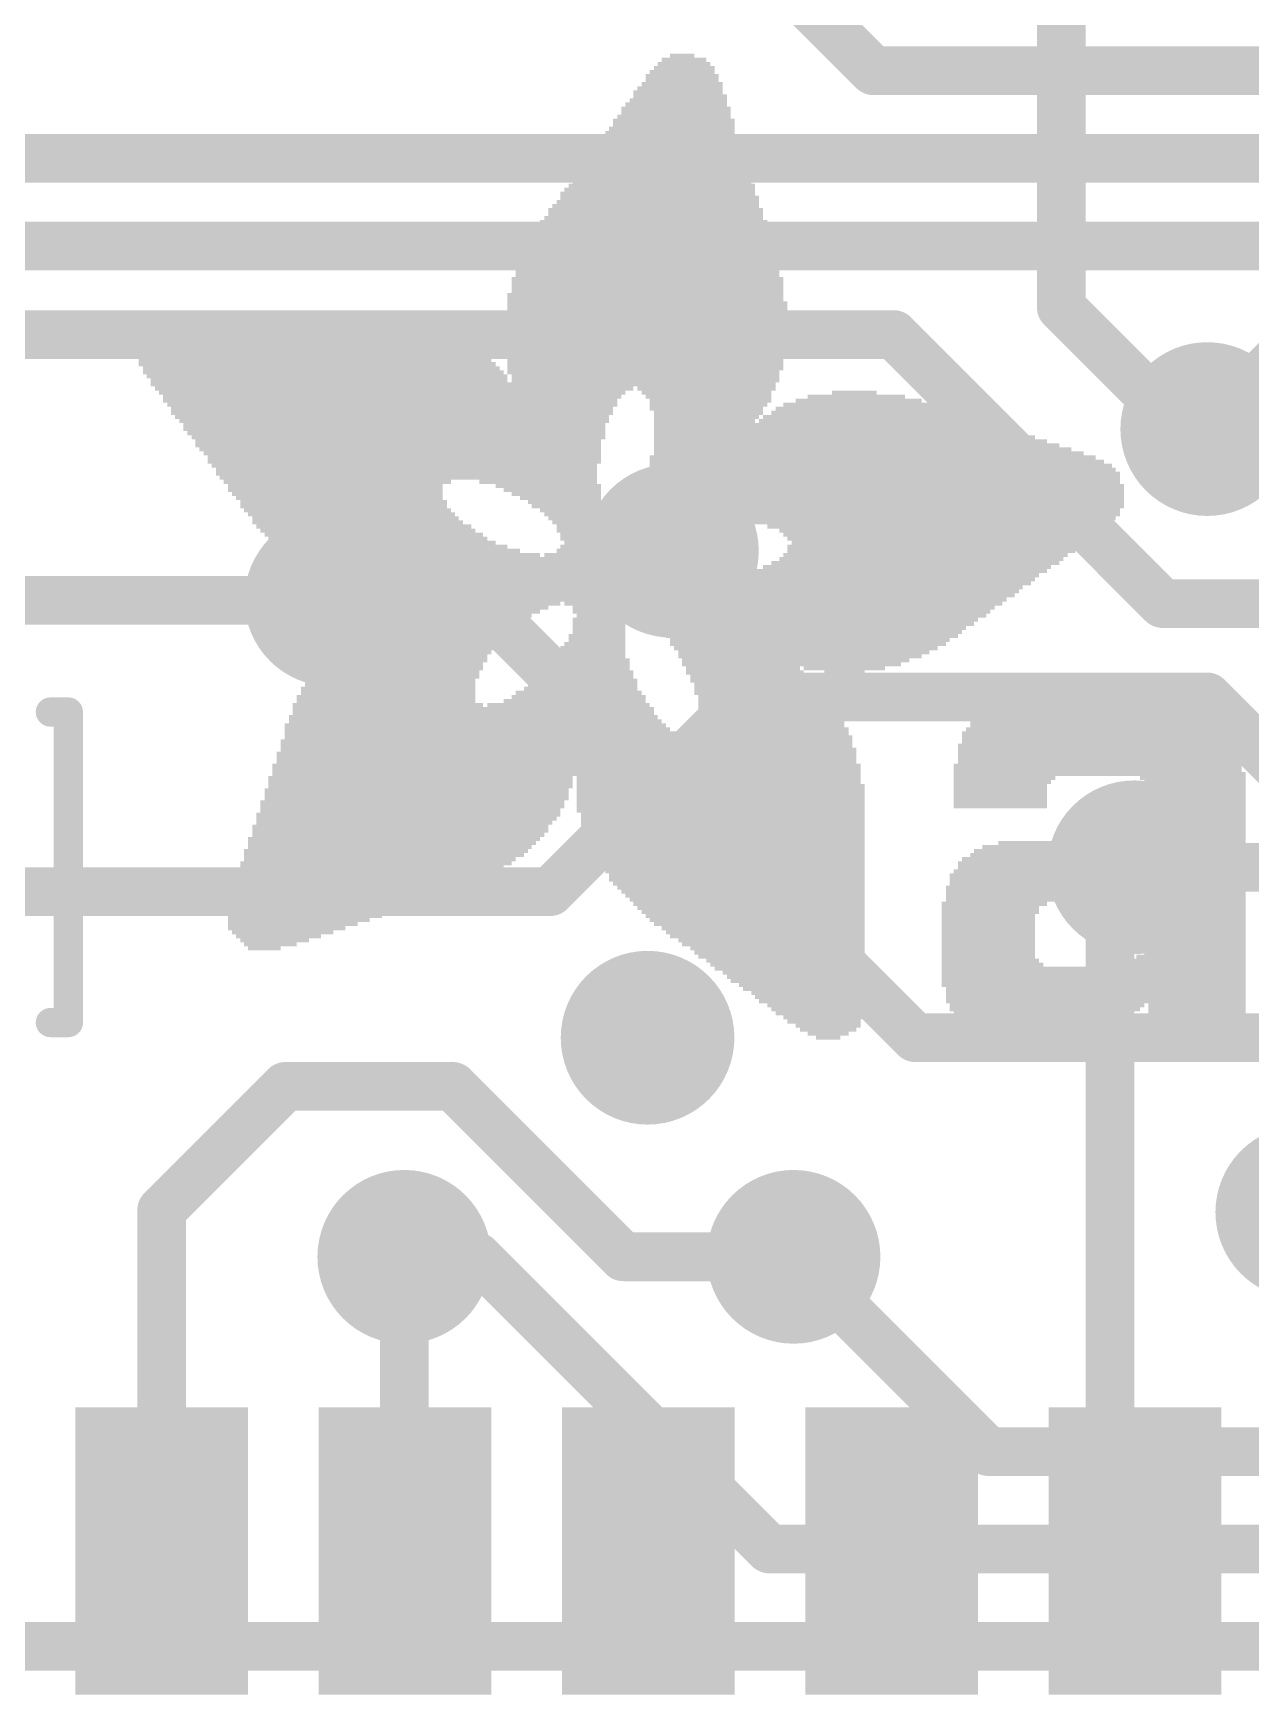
# Model space of a CAD drawing. Extents: x -3.3 to 68.7, y -0.1 to 53.5.
# Drawn here: x 10.76 to 17.12, y 30.74 to 39.4 of the extents above; entities that cross this region are included whole.
import ezdxf

# ---------------------------------------------------------------- set-up
doc = ezdxf.new("R2010")
doc.units = 0
for name, color, linetype in [('1', 12, 'CONTINUOUS'), ('16', 5, 'CONTINUOUS'), ('18', 3, 'CONTINUOUS'), ('200', 4, 'CONTINUOUS'), ('21', 40, 'CONTINUOUS')]:
    doc.layers.add(name, color=color, linetype=linetype)

# ---------------------------------------------------------------- blocks, each defined once
blk = doc.blocks.new('RECT')
blk.add_solid([(-0.5, -0.5), (0.5, -0.5), (-0.5, 0.5), (0.5, 0.5)])
blk = doc.blocks.new('ROUNDV')
at = {"const_width": 0.5}
blk.add_lwpolyline([(0, -0.25, 1), (0, 0.25, 1), (0, -0.25)], format="xyb", dxfattribs=at)

msp = doc.modelspace()

# ---------------------------------------------------------------- linework, layer by layer
at = {"layer": '1', "const_width": 0.254}
for points in [[(13.589, 40.767), (15.1488, 39.2072)], [(15.1488, 39.2072), (27.94, 39.2072)], [(5.093, 38.75), (35.2876, 38.75)], [(6.4158, 38.2928), (35.0264, 38.2928)], [(15.255, 37.831), (6.617, 37.831)], [(16.6584, 36.4276), (15.255, 37.831)], [(17.272, 37.719), (16.891, 37.338)], [(10.5682, 36.4452), (12.3228, 36.4452)], [(12.3228, 36.4452), (12.319, 36.449)], [(21.2304, 36.4276), (16.6584, 36.4276)], [(14.478, 35.941), (13.462, 34.925)], [(16.891, 35.941), (14.478, 35.941)], [(17.78, 35.052), (16.891, 35.941)], [(16.51, 35.052), (16.383, 34.925)], [(9.271, 34.925), (13.462, 34.925)], [(16.383, 34.925), (16.383, 31.6162)], [(12.0794, 33.909), (11.4338, 33.2634)], [(12.954, 33.909), (12.0794, 33.909)], [(13.843, 33.02), (12.954, 33.909)], [(11.4338, 31.4854), (11.4338, 33.2634)], [(12.7, 33.02), (12.7, 31.4892)], [(14.732, 33.02), (13.843, 33.02)], [(16.383, 31.6162), (16.5138, 31.4854)], [(12.7, 31.4892), (12.7038, 31.4854)]]:
    msp.add_lwpolyline(points, dxfattribs=at)
at = {"layer": '1', "const_width": 0.127}
for points in [[(15.1488, 39.2707, 1), (15.1488, 39.1437)], [(15.1039, 39.1623, 1), (15.1937, 39.2521)], [(15.2999, 37.8759, 1), (15.2101, 37.7861)], [(15.255, 37.7675, 1), (15.255, 37.8945)], [(16.8461, 37.3829, 1), (16.9359, 37.2931)], [(12.3639, 36.4939, 1), (12.2741, 36.4041)], [(12.2779, 36.4003, 1), (12.3677, 36.4901)], [(12.3228, 36.3817, 1), (12.3228, 36.5087)], [(16.6584, 36.4911, 1), (16.6584, 36.3641)], [(16.6135, 36.3827, 1), (16.7033, 36.4725)], [(14.478, 36.0045, 1), (14.478, 35.8775)], [(14.5229, 35.8961, 1), (14.4331, 35.9859)], [(16.9359, 35.9859, 1), (16.8461, 35.8961)], [(16.891, 35.8775, 1), (16.891, 36.0045)], [(16.5549, 35.0071, 1), (16.4651, 35.0969)], [(13.4171, 34.9699, 1), (13.5069, 34.8801)], [(13.462, 34.8615, 1), (13.462, 34.9885)], [(16.4465, 34.925, 1), (16.3195, 34.925)], [(16.3381, 34.9699, 1), (16.4279, 34.8801)], [(12.0794, 33.9725, 1), (12.0794, 33.8455)], [(12.1243, 33.8641, 1), (12.0345, 33.9539)], [(12.9989, 33.9539, 1), (12.9091, 33.8641)], [(12.954, 33.8455, 1), (12.954, 33.9725)], [(11.4973, 33.2634, 1), (11.3703, 33.2634)], [(11.3889, 33.3083, 1), (11.4787, 33.2185)], [(12.7635, 33.02, 1), (12.6365, 33.02)], [(13.843, 33.0835, 1), (13.843, 32.9565)], [(13.7981, 32.9751, 1), (13.8879, 33.0649)], [(14.732, 32.9565, 1), (14.732, 33.0835)], [(16.4279, 31.6611, 1), (16.3381, 31.5713)], [(16.3195, 31.6162, 1), (16.4465, 31.6162)], [(12.7449, 31.5341, 1), (12.6551, 31.4443)], [(12.6365, 31.4892, 1), (12.7635, 31.4892)], [(12.6589, 31.4405, 1), (12.7487, 31.5303)], [(16.4689, 31.4405, 1), (16.5587, 31.5303)], [(11.3703, 31.4854, 1), (11.4973, 31.4854)]]:
    msp.add_lwpolyline(points, format="xyb", dxfattribs=at)
at = {"layer": '16', "const_width": 0.254}
for points in [[(16.129, 37.973), (16.129, 40.386)], [(16.764, 37.338), (16.129, 37.973)], [(16.891, 37.338), (16.764, 37.338)], [(12.446, 36.322), (12.319, 36.449)], [(12.446, 36.322), (13.208, 36.322)], [(15.367, 34.163), (13.208, 36.322)], [(17.526, 35.052), (16.51, 35.052)], [(42.672, 34.163), (15.367, 34.163)], [(13.081, 33.02), (12.7, 33.02)], [(14.605, 31.496), (13.081, 33.02)], [(15.748, 32.004), (14.732, 33.02)], [(21.971, 32.004), (15.748, 32.004)], [(22.225, 31.496), (14.605, 31.496)], [(21.844, 30.988), (10.541, 30.988)]]:
    msp.add_lwpolyline(points, dxfattribs=at)
at = {"layer": '16', "const_width": 0.127}
for points in [[(16.1739, 38.0179, 1), (16.0841, 37.9281)], [(16.0655, 37.973, 1), (16.1925, 37.973)], [(16.764, 37.4015, 1), (16.764, 37.2745)], [(16.7191, 37.2931, 1), (16.8089, 37.3829)], [(16.891, 37.2745, 1), (16.891, 37.4015)], [(12.3639, 36.4939, 1), (12.2741, 36.4041)], [(12.446, 36.3855, 1), (12.446, 36.2585)], [(12.4011, 36.2771, 1), (12.4909, 36.3669)], [(13.2529, 36.3669, 1), (13.1631, 36.2771)], [(13.208, 36.2585, 1), (13.208, 36.3855)], [(16.51, 35.1155, 1), (16.51, 34.9885)], [(15.367, 34.2265, 1), (15.367, 34.0995)], [(15.3221, 34.1181, 1), (15.4119, 34.2079)], [(12.7, 33.0835, 1), (12.7, 32.9565)], [(13.1259, 33.0649, 1), (13.0361, 32.9751)], [(13.081, 32.9565, 1), (13.081, 33.0835)], [(14.7769, 33.0649, 1), (14.6871, 32.9751)], [(15.748, 32.0675, 1), (15.748, 31.9405)], [(15.7031, 31.9591, 1), (15.7929, 32.0489)], [(14.605, 31.5595, 1), (14.605, 31.4325)], [(14.5601, 31.4511, 1), (14.6499, 31.5409)]]:
    msp.add_lwpolyline(points, format="xyb", dxfattribs=at)
at = {"layer": '21', "const_width": 0.1524}
for points in [[(10.853, 35.862), (10.947, 35.862)], [(10.947, 35.862), (10.947, 34.242)], [(10.947, 34.242), (10.853, 34.242)]]:
    msp.add_lwpolyline(points, dxfattribs=at)
at = {"layer": '21', "const_width": 0.0762}
for points in [[(10.853, 35.9001, 1), (10.853, 35.8239)], [(10.9851, 35.862, 1), (10.9089, 35.862)], [(10.947, 35.8239, 1), (10.947, 35.9001)], [(10.853, 34.2801, 1), (10.853, 34.2039)], [(10.9089, 34.242, 1), (10.9851, 34.242)], [(10.947, 34.2039, 1), (10.947, 34.2801)]]:
    msp.add_lwpolyline(points, format="xyb", dxfattribs=at)

# ---------------------------------------------------------------- block references
at = {"layer": '1', "xscale": 1.5, "yscale": 0.9, "rotation": 90}
for p in [(11.4338, 31.4854), (12.7038, 31.4854), (13.9738, 31.4854), (15.2438, 31.4854), (16.5138, 31.4854)]:
    msp.add_blockref('RECT', p, dxfattribs=at)
at = {"layer": '18', "xscale": 0.9064, "yscale": 0.9064}
for p in [(16.891, 37.338), (16.891, 37.338), (14.097, 36.703), (14.097, 36.703), (12.319, 36.449), (12.319, 36.449), (16.51, 35.052), (16.51, 35.052), (13.97, 34.163), (13.97, 34.163), (17.3871, 33.2526), (17.3871, 33.2526), (12.7, 33.02), (12.7, 33.02), (14.732, 33.02), (14.732, 33.02)]:
    msp.add_blockref('ROUNDV', p, dxfattribs=at)
at = {"layer": '200'}
for p, xscale, yscale in [((14.1605, 39.2642), 0.2337, 0.0211), ((14.1503, 39.2853), 0.127, 0.0211), ((14.1503, 39.1795), 0.381, 0.0213), ((14.1503, 39.2007), 0.3404, 0.0211), ((14.1618, 39.2218), 0.3175, 0.0211), ((14.1605, 39.243), 0.2743, 0.0213), ((14.1288, 39.0948), 0.4648, 0.0211), ((14.1389, 39.116), 0.4445, 0.0213), ((14.1503, 39.1372), 0.4216, 0.0211), ((14.1503, 39.1583), 0.381, 0.0211), ((14.1186, 39.0102), 0.5715, 0.0211), ((14.1186, 39.0313), 0.5309, 0.0211), ((14.13, 39.0525), 0.508, 0.0213), ((14.1402, 39.0737), 0.4877, 0.0211), ((14.1072, 38.9467), 0.635, 0.0211), ((14.1072, 38.9255), 0.635, 0.0213), ((14.1084, 38.9678), 0.5918, 0.0211), ((14.1186, 38.989), 0.5715, 0.0213), ((14.0868, 38.862), 0.7214, 0.0213), ((14.0868, 38.8408), 0.7214, 0.0211), ((14.0868, 38.8832), 0.6756, 0.0211), ((14.097, 38.9043), 0.6553, 0.0211), ((14.0653, 38.735), 0.8458, 0.0213), ((14.0653, 38.7562), 0.8052, 0.0211), ((14.0767, 38.7985), 0.7823, 0.0213), ((14.0767, 38.7773), 0.7823, 0.0211), ((14.0767, 38.8197), 0.7417, 0.0211), ((14.0449, 38.6503), 0.9322, 0.0211), ((14.0551, 38.6715), 0.9119, 0.0213), ((14.0551, 38.7138), 0.8661, 0.0211), ((14.0551, 38.6927), 0.8661, 0.0211), ((14.0233, 38.5657), 1.016, 0.0211), ((14.0335, 38.5868), 0.9957, 0.0211), ((14.0449, 38.608), 0.9728, 0.0213), ((14.0449, 38.6292), 0.9322, 0.0211), ((14.0119, 38.481), 1.1201, 0.0213), ((14.0119, 38.5022), 1.0795, 0.0211), ((14.0233, 38.5233), 1.0566, 0.0211), ((14.0335, 38.5445), 1.0363, 0.0213), ((14.0018, 38.4175), 1.1862, 0.0213), ((14.0018, 38.3963), 1.1862, 0.0211), ((14.0018, 38.4387), 1.1405, 0.0211), ((14.0119, 38.4598), 1.1201, 0.0211), ((13.9802, 38.3117), 1.27, 0.0211), ((13.9903, 38.354), 1.2497, 0.0213), ((13.9903, 38.3328), 1.2497, 0.0211), ((13.9916, 38.3752), 1.2065, 0.0211), ((13.9713, 38.227), 1.3335, 0.0213), ((13.9814, 38.2693), 1.3132, 0.0211), ((13.9814, 38.2482), 1.3132, 0.0211), ((13.9802, 38.2905), 1.27, 0.0213), ((13.97, 38.1635), 1.3767, 0.0213), ((13.97, 38.1423), 1.3767, 0.0211), ((13.9814, 38.2058), 1.3538, 0.0211), ((13.9814, 38.1847), 1.3538, 0.0211), ((13.97, 38.1212), 1.4173, 0.0211), ((13.97, 38.1), 1.4173, 0.0213), ((13.97, 38.0788), 1.4173, 0.0211), ((13.97, 38.0577), 1.4173, 0.0211), ((13.9586, 38.0365), 1.4402, 0.0213), ((13.9586, 38.0153), 1.4402, 0.0211), ((13.9687, 37.9942), 1.4605, 0.0211), ((13.9687, 37.973), 1.4605, 0.0213), ((12.1183, 37.8672), 1.524, 0.0211), ((12.0968, 37.8883), 1.4402, 0.0211), ((12.0764, 37.9095), 1.3538, 0.0213), ((12.0333, 37.9307), 1.1862, 0.0211), ((13.9586, 37.9307), 1.4808, 0.0211), ((13.9586, 37.9095), 1.4808, 0.0213), ((13.9586, 37.8883), 1.4808, 0.0211), ((13.9586, 37.8672), 1.4808, 0.0211), ((13.9687, 37.9518), 1.4605, 0.0211), ((12.1818, 37.7825), 1.7374, 0.0213), ((12.1603, 37.8037), 1.6942, 0.0211), ((12.1399, 37.846), 1.6078, 0.0213), ((12.1603, 37.8248), 1.6485, 0.0211), ((13.9586, 37.846), 1.4808, 0.0213), ((13.9586, 37.8248), 1.4808, 0.0211), ((13.9586, 37.8037), 1.4808, 0.0211), ((13.9586, 37.7825), 1.4808, 0.0213), ((12.192, 37.7613), 1.7577, 0.0211), ((12.2123, 37.7402), 1.7983, 0.0211), ((12.2238, 37.719), 1.8212, 0.0213), ((12.2339, 37.6978), 1.8415, 0.0211), ((13.9484, 37.7613), 1.4605, 0.0211), ((13.9484, 37.7402), 1.4605, 0.0211), ((13.9586, 37.719), 1.4402, 0.0213), ((13.9586, 37.6978), 1.4402, 0.0211), ((12.2453, 37.6767), 1.8644, 0.0211), ((12.2669, 37.6555), 1.8618, 0.0213), ((12.2771, 37.6343), 1.8821, 0.0211), ((12.2974, 37.6132), 1.8821, 0.0211), ((13.9586, 37.6767), 1.4402, 0.0211), ((13.9586, 37.6555), 1.4402, 0.0213), ((13.9484, 37.6343), 1.4199, 0.0211), ((13.9598, 37.6132), 1.397, 0.0211), ((13.0073, 37.5708), 3.2614, 0.0211), ((12.3076, 37.592), 1.8618, 0.0213), ((12.6479, 37.5497), 2.4968, 0.0211), ((12.6365, 37.5285), 2.4333, 0.0213), ((13.9598, 37.592), 1.397, 0.0213), ((14.2773, 37.5497), 0.7214, 0.0211), ((14.2773, 37.5285), 0.6756, 0.0213), ((15.0495, 37.5285), 0.2337, 0.0213), ((12.6365, 37.5073), 2.3927, 0.0211), ((12.6263, 37.4862), 2.3724, 0.0211), ((12.6378, 37.465), 2.3495, 0.0213), ((12.6365, 37.4438), 2.3063, 0.0211), ((14.2875, 37.5073), 0.6553, 0.0211), ((14.2977, 37.4862), 0.635, 0.0211), ((14.2875, 37.465), 0.6147, 0.0213), ((14.2761, 37.4438), 0.5918, 0.0211), ((15.0825, 37.4438), 0.889, 0.0211), ((15.0711, 37.465), 0.7849, 0.0213), ((15.0711, 37.4862), 0.6579, 0.0211), ((15.0597, 37.5073), 0.508, 0.0211), ((12.6365, 37.4227), 2.3063, 0.0211), ((12.6365, 37.4015), 2.2657, 0.0213), ((12.6479, 37.3803), 2.2428, 0.0211), ((12.6479, 37.3592), 2.2022, 0.0211), ((14.2875, 37.4227), 0.569, 0.0211), ((14.2773, 37.4015), 0.5486, 0.0213), ((14.2672, 37.3803), 0.5283, 0.0211), ((14.892, 37.3592), 1.778, 0.0211), ((15.1346, 37.3803), 1.1659, 0.0211), ((15.113, 37.4015), 1.082, 0.0213), ((15.1028, 37.4227), 0.9754, 0.0211), ((12.6479, 37.338), 2.2022, 0.0213), ((12.6581, 37.3168), 2.1819, 0.0211), ((12.6695, 37.2957), 2.159, 0.0211), ((12.6683, 37.2745), 2.1158, 0.0213), ((14.9339, 37.338), 1.8618, 0.0213), ((14.9657, 37.3168), 1.9253, 0.0211), ((14.9974, 37.2957), 1.9888, 0.0211), ((15.0292, 37.2745), 2.0523, 0.0213), ((12.6683, 37.2533), 2.1158, 0.0211), ((12.6784, 37.2322), 2.0955, 0.0211), ((12.6898, 37.211), 2.0726, 0.0213), ((12.7, 37.1898), 2.0523, 0.0211), ((15.1448, 37.1898), 2.3292, 0.0211), ((15.0609, 37.2533), 2.1158, 0.0211), ((15.0927, 37.2322), 2.1793, 0.0211), ((15.1244, 37.211), 2.2428, 0.0213), ((12.7, 37.1687), 2.0523, 0.0211), ((12.7, 37.1475), 2.0117, 0.0213), ((12.7114, 37.1263), 1.9888, 0.0211), ((12.7114, 37.1052), 1.9888, 0.0211), ((15.1663, 37.1687), 2.3724, 0.0211), ((15.1867, 37.1475), 2.413, 0.0213), ((15.1968, 37.1263), 2.4333, 0.0211), ((15.2083, 37.1052), 2.4562, 0.0211), ((12.7216, 37.084), 1.9685, 0.0213), ((12.3508, 37.0628), 1.1862, 0.0211), ((12.3406, 37.0417), 1.1201, 0.0211), ((12.3406, 37.0205), 1.1201, 0.0213), ((13.3985, 37.0628), 0.6147, 0.0211), ((13.4518, 37.0417), 0.5486, 0.0211), ((13.4722, 37.0205), 0.508, 0.0213), ((15.1981, 37.0205), 2.5171, 0.0213), ((15.1981, 37.084), 2.4765, 0.0213), ((15.1981, 37.0628), 2.4765, 0.0211), ((15.2083, 37.0417), 2.4968, 0.0211), ((12.3508, 36.9993), 1.0998, 0.0211), ((12.3609, 36.9782), 1.0795, 0.0211), ((12.3838, 36.957), 1.0795, 0.0213), ((12.3838, 36.9358), 1.0795, 0.0211), ((12.4041, 36.9147), 1.0795, 0.0211), ((13.4938, 36.9993), 0.4648, 0.0211), ((13.5153, 36.9782), 0.4216, 0.0211), ((13.5357, 36.957), 0.381, 0.0213), ((13.5572, 36.9358), 0.3835, 0.0211), ((13.5788, 36.9147), 0.3404, 0.0211), ((15.1562, 36.9147), 2.5603, 0.0211), ((15.1765, 36.9358), 2.5603, 0.0211), ((15.1867, 36.9782), 2.54, 0.0211), ((15.1867, 36.957), 2.54, 0.0213), ((15.1981, 36.9993), 2.5171, 0.0211), ((12.4244, 36.8935), 1.0795, 0.0213), ((12.446, 36.8723), 1.077, 0.0211), ((12.4574, 36.8512), 1.0998, 0.0211), ((12.4892, 36.83), 1.1227, 0.0213), ((13.6004, 36.8935), 0.3378, 0.0213), ((13.6208, 36.8723), 0.3378, 0.0211), ((14.9327, 36.8512), 2.921, 0.0211), ((13.9281, 36.83), 0.8661, 0.0213), ((15.1232, 36.8723), 2.5806, 0.0211), ((15.1562, 36.8935), 2.5603, 0.0213), ((15.4838, 36.83), 1.778, 0.0213), ((12.5095, 36.8088), 1.1227, 0.0211), ((12.5412, 36.7877), 1.1405, 0.0211), ((12.5628, 36.7665), 1.143, 0.0213), ((12.5844, 36.7453), 1.1862, 0.0211), ((13.876, 36.8088), 0.762, 0.0211), ((13.8544, 36.7877), 0.6782, 0.0211), ((13.8328, 36.7665), 0.635, 0.0213), ((13.8214, 36.7453), 0.5715, 0.0211), ((15.5054, 36.8088), 1.6942, 0.0211), ((15.494, 36.7877), 1.6307, 0.0211), ((15.4927, 36.7665), 1.5875, 0.0213), ((15.494, 36.7453), 1.5443, 0.0211), ((12.6251, 36.7242), 1.2268, 0.0211), ((12.6695, 36.703), 1.27, 0.0213), ((12.7317, 36.6818), 1.3538, 0.0211), ((13.0607, 36.6607), 1.9253, 0.0211), ((13.7376, 36.6818), 0.6121, 0.0211), ((13.7808, 36.703), 0.5715, 0.0213), ((13.8011, 36.7242), 0.5715, 0.0211), ((15.3988, 36.6607), 1.4808, 0.0211), ((15.4203, 36.6818), 1.4834, 0.0211), ((15.4508, 36.703), 1.5037, 0.0213), ((15.4623, 36.7242), 1.5265, 0.0211), ((13.0708, 36.6395), 1.905, 0.0213), ((13.0912, 36.6183), 1.905, 0.0211), ((13.114, 36.5972), 1.905, 0.0211), ((13.1547, 36.576), 1.905, 0.0213), ((15.2298, 36.576), 1.5646, 0.0213), ((15.2933, 36.5972), 1.524, 0.0211), ((15.3238, 36.6183), 1.5037, 0.0211), ((15.367, 36.6395), 1.5037, 0.0213), ((13.2194, 36.5548), 1.9888, 0.0211), ((14.1186, 36.5337), 3.7059, 0.0211), ((14.1186, 36.5125), 3.6195, 0.0213), ((14.13, 36.4913), 3.556, 0.0211), ((15.1562, 36.5548), 1.6713, 0.0211), ((14.1503, 36.4702), 3.4696, 0.0211), ((14.1618, 36.449), 3.3655, 0.0213), ((13.0391, 36.4067), 0.8255, 0.0211), ((13.1026, 36.4278), 0.8255, 0.0211), ((14.6787, 36.4278), 2.286, 0.0211), ((14.6799, 36.4067), 2.2022, 0.0211), ((12.8803, 36.322), 0.8484, 0.0213), ((12.9121, 36.3432), 0.8255, 0.0211), ((12.954, 36.3643), 0.823, 0.0211), ((12.9959, 36.3855), 0.8255, 0.0213), ((14.6685, 36.3855), 2.1793, 0.0213), ((13.7274, 36.3432), 0.2972, 0.0211), ((13.716, 36.322), 0.2743, 0.0213), ((13.7477, 36.3643), 0.2972, 0.0211), ((14.8273, 36.3643), 1.8212, 0.0211), ((14.8273, 36.3432), 1.7348, 0.0211), ((14.8387, 36.322), 1.6713, 0.0213), ((12.7851, 36.2373), 0.8661, 0.0211), ((12.8054, 36.2585), 0.8661, 0.0213), ((12.8384, 36.2797), 0.8458, 0.0211), ((12.8588, 36.3008), 0.8458, 0.0211), ((13.7058, 36.2585), 0.2946, 0.0213), ((13.7058, 36.2373), 0.2946, 0.0211), ((13.716, 36.3008), 0.2743, 0.0211), ((13.716, 36.2797), 0.2743, 0.0211), ((14.8273, 36.3008), 1.6078, 0.0211), ((14.8273, 36.2797), 1.5672, 0.0211), ((14.8285, 36.2585), 1.524, 0.0213), ((14.8171, 36.2373), 1.4605, 0.0211), ((12.7114, 36.1527), 0.8458, 0.0211), ((12.7216, 36.1738), 0.8661, 0.0211), ((12.7432, 36.195), 0.8687, 0.0213), ((12.7635, 36.2162), 0.8687, 0.0211), ((13.6741, 36.1527), 0.3581, 0.0211), ((13.6843, 36.195), 0.3378, 0.0213), ((13.6843, 36.1738), 0.3378, 0.0211), ((13.6944, 36.2162), 0.3175, 0.0211), ((14.8069, 36.2162), 1.4402, 0.0211), ((14.7955, 36.195), 1.3767, 0.0213), ((14.7853, 36.1738), 1.3106, 0.0211), ((14.765, 36.1527), 1.27, 0.0211), ((12.6467, 36.0468), 0.889, 0.0211), ((12.6683, 36.0892), 0.8865, 0.0211), ((12.6581, 36.068), 0.8661, 0.0213), ((12.6784, 36.1103), 0.8661, 0.0211), ((12.7, 36.1315), 0.8687, 0.0213), ((13.6423, 36.0468), 0.508, 0.0211), ((13.6525, 36.068), 0.4877, 0.0213), ((13.6538, 36.0892), 0.4445, 0.0211), ((13.6639, 36.1103), 0.4242, 0.0211), ((13.6741, 36.1315), 0.4039, 0.0213), ((14.7434, 36.1315), 1.1862, 0.0213), ((14.7218, 36.1103), 1.143, 0.0211), ((14.4678, 36.0892), 0.5944, 0.0211), ((14.478, 36.068), 0.6147, 0.0213), ((14.4996, 36.0468), 0.6121, 0.0211), ((14.9974, 36.0892), 0.4242, 0.0211), ((14.9974, 36.068), 0.2108, 0.0213), ((12.6162, 35.9833), 0.9093, 0.0211), ((12.6162, 35.9622), 0.9093, 0.0211), ((12.6263, 36.0045), 0.889, 0.0213), ((12.6365, 36.0257), 0.8687, 0.0211), ((13.6106, 35.9622), 0.6579, 0.0211), ((13.6208, 35.9833), 0.5918, 0.0211), ((13.6309, 36.0045), 0.5715, 0.0213), ((13.6411, 36.0257), 0.5512, 0.0211), ((14.5098, 36.0257), 0.6325, 0.0211), ((14.5313, 36.0045), 0.635, 0.0213), ((14.5415, 35.9833), 0.6553, 0.0211), ((14.5529, 35.9622), 0.6782, 0.0211), ((12.6149, 35.8987), 0.9931, 0.0211), ((13.0607, 35.8775), 1.8847, 0.0213), ((12.6048, 35.941), 0.9322, 0.0213), ((12.6048, 35.9198), 0.9322, 0.0211), ((13.5572, 35.8987), 0.8458, 0.0211), ((13.589, 35.9198), 0.7417, 0.0211), ((13.6106, 35.941), 0.6985, 0.0213), ((14.5732, 35.941), 0.6782, 0.0213), ((14.5834, 35.9198), 0.6985, 0.0211), ((14.5834, 35.8987), 0.6985, 0.0211), ((14.5936, 35.8775), 0.7188, 0.0213), ((16.3195, 35.8775), 1.1633, 0.0213), ((16.3309, 35.8987), 1.0592, 0.0211), ((16.3093, 35.9198), 0.8026, 0.0211), ((13.0708, 35.7928), 1.9914, 0.0211), ((13.0708, 35.814), 1.9456, 0.0213), ((13.0607, 35.8352), 1.9253, 0.0211), ((13.0607, 35.8563), 1.8847, 0.0211), ((14.605, 35.8563), 0.7417, 0.0211), ((14.605, 35.8352), 0.7417, 0.0211), ((14.6152, 35.814), 0.762, 0.0213), ((14.6152, 35.7928), 0.762, 0.0211), ((16.3208, 35.814), 1.3335, 0.0213), ((16.3309, 35.7928), 1.3538, 0.0211), ((16.3195, 35.8352), 1.2903, 0.0211), ((16.3309, 35.8563), 1.2268, 0.0211), ((13.5471, 35.7082), 2.9845, 0.0211), ((13.081, 35.7717), 2.0117, 0.0211), ((13.5572, 35.7293), 2.9642, 0.0211), ((13.1026, 35.7505), 2.0549, 0.0213), ((14.6164, 35.7505), 0.8052, 0.0213), ((14.6266, 35.7717), 0.7849, 0.0211), ((16.3309, 35.7293), 1.4402, 0.0211), ((16.3309, 35.7082), 1.4402, 0.0211), ((16.3195, 35.7505), 1.4173, 0.0213), ((16.3297, 35.7717), 1.397, 0.0211), ((13.5471, 35.6447), 3.0251, 0.0211), ((13.5471, 35.6235), 3.0251, 0.0213), ((13.5572, 35.6658), 3.0048, 0.0211), ((13.5471, 35.687), 2.9845, 0.0213), ((16.3208, 35.687), 1.4605, 0.0213), ((16.3309, 35.6658), 1.4808, 0.0211), ((16.3309, 35.6447), 1.4808, 0.0211), ((16.3309, 35.6235), 1.4808, 0.0213), ((13.5471, 35.5812), 3.0709, 0.0211), ((13.5471, 35.56), 3.0709, 0.0213), ((13.5471, 35.5388), 3.0709, 0.0211), ((13.5471, 35.6023), 3.0251, 0.0211), ((16.3195, 35.5812), 1.5037, 0.0211), ((16.3195, 35.56), 1.5037, 0.0213), ((16.3297, 35.5388), 1.524, 0.0211), ((16.3309, 35.6023), 1.4808, 0.0211), ((12.7648, 35.4542), 1.5875, 0.0211), ((12.7851, 35.5177), 1.5875, 0.0211), ((12.7851, 35.4965), 1.5875, 0.0213), ((12.7851, 35.4753), 1.5875, 0.0211), ((14.3408, 35.5177), 1.4834, 0.0211), ((14.3408, 35.4965), 1.4834, 0.0213), ((14.351, 35.4753), 1.5037, 0.0211), ((14.351, 35.4542), 1.5037, 0.0211), ((15.8331, 35.5177), 0.5309, 0.0211), ((15.8217, 35.4965), 0.508, 0.0213), ((15.8115, 35.4753), 0.4877, 0.0211), ((15.8115, 35.4542), 0.4877, 0.0211), ((16.8161, 35.5177), 0.5512, 0.0211), ((16.8275, 35.4965), 0.5283, 0.0213), ((16.8275, 35.4753), 0.5283, 0.0211), ((16.8377, 35.4542), 0.508, 0.0211), ((12.7419, 35.3907), 1.5875, 0.0211), ((12.7419, 35.3695), 1.5875, 0.0213), ((12.7648, 35.433), 1.5875, 0.0213), ((12.7648, 35.4118), 1.5875, 0.0211), ((14.351, 35.433), 1.5037, 0.0213), ((14.351, 35.4118), 1.5037, 0.0211), ((14.351, 35.3907), 1.5037, 0.0211), ((14.351, 35.3695), 1.5037, 0.0213), ((15.8115, 35.433), 0.4877, 0.0213), ((15.8115, 35.4118), 0.4877, 0.0211), ((15.8115, 35.3907), 0.4877, 0.0211), ((15.8115, 35.3695), 0.4877, 0.0213), ((16.8377, 35.433), 0.508, 0.0213), ((16.8377, 35.4118), 0.508, 0.0211), ((16.8377, 35.3907), 0.508, 0.0211), ((16.8377, 35.3695), 0.508, 0.0213), ((12.7114, 35.306), 1.5672, 0.0213), ((12.7, 35.2848), 1.5443, 0.0211), ((12.7216, 35.3272), 1.5875, 0.0211), ((12.7317, 35.3483), 1.5672, 0.0211), ((14.351, 35.3483), 1.5037, 0.0211), ((14.3624, 35.3272), 1.4808, 0.0211), ((14.3624, 35.306), 1.4808, 0.0213), ((14.3624, 35.2848), 1.4808, 0.0211), ((16.8377, 35.3483), 0.508, 0.0211), ((16.8377, 35.3272), 0.508, 0.0211), ((16.8377, 35.306), 0.508, 0.0213), ((16.8377, 35.2848), 0.508, 0.0211), ((12.6467, 35.2002), 1.524, 0.0211), ((12.6695, 35.2213), 1.524, 0.0211), ((12.6797, 35.2637), 1.5443, 0.0211), ((12.6797, 35.2425), 1.5443, 0.0213), ((14.3624, 35.2637), 1.4808, 0.0211), ((14.3726, 35.2425), 1.4605, 0.0213), ((14.3726, 35.2213), 1.4605, 0.0211), ((14.3726, 35.2002), 1.4605, 0.0211), ((16.8377, 35.2637), 0.508, 0.0211), ((16.8377, 35.2425), 0.508, 0.0213), ((16.8377, 35.2213), 0.508, 0.0211), ((16.8377, 35.2002), 0.508, 0.0211), ((12.5946, 35.1155), 1.4605, 0.0213), ((12.573, 35.0943), 1.4173, 0.0211), ((12.6048, 35.1367), 1.4808, 0.0211), ((12.6365, 35.179), 1.5037, 0.0213), ((12.6251, 35.1578), 1.4808, 0.0211), ((14.3828, 35.179), 1.4402, 0.0213), ((14.3828, 35.1578), 1.4402, 0.0211), ((14.3942, 35.1367), 1.4173, 0.0211), ((14.3942, 35.1155), 1.4173, 0.0213), ((14.4043, 35.0943), 1.397, 0.0211), ((16.3513, 35.0943), 1.4808, 0.0211), ((16.3728, 35.1155), 1.4376, 0.0213), ((16.383, 35.1367), 1.4173, 0.0211), ((16.1404, 35.1578), 0.8458, 0.0211), ((16.1188, 35.179), 0.635, 0.0213), ((16.8377, 35.179), 0.508, 0.0213), ((16.8377, 35.1578), 0.508, 0.0211), ((12.4879, 35.0097), 1.3335, 0.0211), ((12.5527, 35.0732), 1.4173, 0.0211), ((12.5209, 35.0308), 1.3538, 0.0211), ((12.5311, 35.052), 1.3741, 0.0213), ((14.4145, 35.0732), 1.3767, 0.0211), ((14.4145, 35.052), 1.3767, 0.0213), ((14.4259, 35.0308), 1.3538, 0.0211), ((14.4361, 35.0097), 1.3335, 0.0211), ((16.3195, 35.0097), 1.5443, 0.0211), ((16.3297, 35.0308), 1.524, 0.0211), ((16.3411, 35.0732), 1.5011, 0.0211), ((16.3411, 35.052), 1.5011, 0.0213), ((12.4143, 34.9462), 1.2268, 0.0211), ((12.3825, 34.925), 1.1633, 0.0213), ((12.446, 34.9673), 1.2497, 0.0211), ((12.4663, 34.9885), 1.2903, 0.0213), ((14.4361, 34.9885), 1.3335, 0.0213), ((14.4463, 34.9673), 1.3132, 0.0211), ((14.4577, 34.9462), 1.2903, 0.0211), ((14.4678, 34.925), 1.27, 0.0213), ((16.3093, 34.9462), 1.5646, 0.0211), ((16.3093, 34.925), 1.5646, 0.0213), ((16.3195, 34.9885), 1.5443, 0.0213), ((16.3195, 34.9673), 1.5443, 0.0211), ((12.3088, 34.8827), 1.0566, 0.0211), ((12.2453, 34.8403), 0.9296, 0.0211), ((12.2771, 34.8615), 0.9931, 0.0213), ((12.3508, 34.9038), 1.0998, 0.0211), ((14.478, 34.9038), 1.2497, 0.0211), ((14.4894, 34.8827), 1.2268, 0.0211), ((14.4996, 34.8615), 1.2065, 0.0213), ((14.5098, 34.8403), 1.1862, 0.0211), ((15.7797, 34.8615), 0.5512, 0.0213), ((15.7582, 34.8403), 0.508, 0.0211), ((16.3093, 34.9038), 1.5646, 0.0211), ((15.8331, 34.8827), 0.6121, 0.0211), ((16.8377, 34.8827), 0.508, 0.0211), ((16.8377, 34.8615), 0.508, 0.0213), ((16.8377, 34.8403), 0.508, 0.0211), ((12.2136, 34.8192), 0.8661, 0.0211), ((12.1818, 34.798), 0.8026, 0.0213), ((12.1501, 34.7768), 0.7391, 0.0211), ((12.1183, 34.7557), 0.6756, 0.0211), ((14.5212, 34.8192), 1.1633, 0.0211), ((14.5313, 34.798), 1.143, 0.0213), ((14.5415, 34.7768), 1.1227, 0.0211), ((14.5529, 34.7557), 1.0998, 0.0211), ((15.748, 34.798), 0.4877, 0.0213), ((15.748, 34.7768), 0.4877, 0.0211), ((15.748, 34.7557), 0.4877, 0.0211), ((15.7582, 34.8192), 0.508, 0.0211), ((16.8377, 34.8192), 0.508, 0.0211), ((16.8377, 34.798), 0.508, 0.0213), ((16.8377, 34.7768), 0.508, 0.0211), ((16.8377, 34.7557), 0.508, 0.0211), ((12.0866, 34.7345), 0.6121, 0.0213), ((12.065, 34.7133), 0.5283, 0.0211), ((12.0434, 34.6922), 0.4445, 0.0211), ((12.0231, 34.671), 0.3581, 0.0213), ((14.5732, 34.7345), 1.0592, 0.0213), ((14.5847, 34.7133), 1.0363, 0.0211), ((14.5948, 34.6922), 1.016, 0.0211), ((14.6164, 34.671), 0.9728, 0.0213), ((15.748, 34.7345), 0.4877, 0.0213), ((15.748, 34.7133), 0.4877, 0.0211), ((15.748, 34.6922), 0.4877, 0.0211), ((15.748, 34.671), 0.4877, 0.0213), ((16.8377, 34.7345), 0.508, 0.0213), ((16.8377, 34.7133), 0.508, 0.0211), ((16.8377, 34.6922), 0.508, 0.0211), ((16.8377, 34.671), 0.508, 0.0213), ((12.0015, 34.6498), 0.2743, 0.0211), ((11.9698, 34.6287), 0.1702, 0.0211), ((14.6266, 34.6498), 0.9525, 0.0211), ((14.6482, 34.6287), 0.9093, 0.0211), ((14.6583, 34.6075), 0.889, 0.0213), ((14.6685, 34.5863), 0.8687, 0.0211), ((15.748, 34.6498), 0.4877, 0.0211), ((15.748, 34.6287), 0.4877, 0.0211), ((15.748, 34.6075), 0.4877, 0.0213), ((15.748, 34.5863), 0.4877, 0.0211), ((16.8059, 34.5863), 0.5715, 0.0211), ((16.8275, 34.6075), 0.5283, 0.0213), ((16.8377, 34.6498), 0.508, 0.0211), ((16.8377, 34.6287), 0.508, 0.0211), ((14.6901, 34.5652), 0.8255, 0.0211), ((14.7003, 34.544), 0.8052, 0.0213), ((14.7117, 34.5228), 0.7823, 0.0211), ((14.732, 34.5017), 0.7417, 0.0211), ((16.2979, 34.5228), 1.5875, 0.0211), ((16.2979, 34.5017), 1.5875, 0.0211), ((15.7582, 34.5652), 0.508, 0.0211), ((15.7696, 34.544), 0.5309, 0.0213), ((16.7526, 34.544), 0.6782, 0.0213), ((16.7856, 34.5652), 0.6121, 0.0211), ((14.7434, 34.4805), 0.7188, 0.0213), ((14.7536, 34.4593), 0.6985, 0.0211), ((14.7752, 34.4382), 0.6553, 0.0211), ((14.7853, 34.417), 0.635, 0.0213), ((16.2979, 34.4805), 1.5875, 0.0213), ((16.2979, 34.4593), 1.5875, 0.0211), ((16.2979, 34.4382), 1.5875, 0.0211), ((16.3093, 34.417), 1.5646, 0.0213), ((14.8069, 34.3958), 0.5918, 0.0211), ((14.8171, 34.3747), 0.5715, 0.0211), ((14.8273, 34.3535), 0.5512, 0.0213), ((14.8488, 34.3323), 0.508, 0.0211), ((16.3093, 34.3958), 1.5646, 0.0211), ((16.3093, 34.3747), 1.5646, 0.0211), ((16.3093, 34.3535), 1.5646, 0.0213), ((16.0553, 34.3323), 1.016, 0.0211), ((16.8377, 34.3323), 0.508, 0.0211), ((14.859, 34.3112), 0.4877, 0.0211), ((14.8704, 34.29), 0.4648, 0.0213), ((14.8908, 34.2688), 0.4242, 0.0211), ((14.8908, 34.2477), 0.3835, 0.0211), ((14.9123, 34.2265), 0.3404, 0.0213), ((16.0439, 34.3112), 0.9931, 0.0211), ((16.0338, 34.29), 0.9322, 0.0213), ((16.035, 34.2688), 0.889, 0.0211), ((16.0338, 34.2477), 0.8458, 0.0211), ((16.0223, 34.2265), 0.7823, 0.0213), ((16.8377, 34.3112), 0.508, 0.0211), ((16.8377, 34.29), 0.508, 0.0213), ((16.8377, 34.2688), 0.508, 0.0211), ((16.8377, 34.2477), 0.508, 0.0211), ((16.8377, 34.2265), 0.508, 0.0213), ((14.9123, 34.2053), 0.2946, 0.0211), ((14.9123, 34.1842), 0.2134, 0.0211), ((14.9123, 34.163), 0.127, 0.0213), ((16.0134, 34.2053), 0.7188, 0.0211), ((16.0236, 34.1842), 0.6121, 0.0211), ((16.0236, 34.163), 0.3581, 0.0213), ((16.8377, 34.2053), 0.508, 0.0211), ((16.8377, 34.1842), 0.508, 0.0211)]:
    msp.add_blockref('RECT', p, dxfattribs=dict(at, xscale=xscale, yscale=yscale))

doc.saveas('drawing.dxf')
